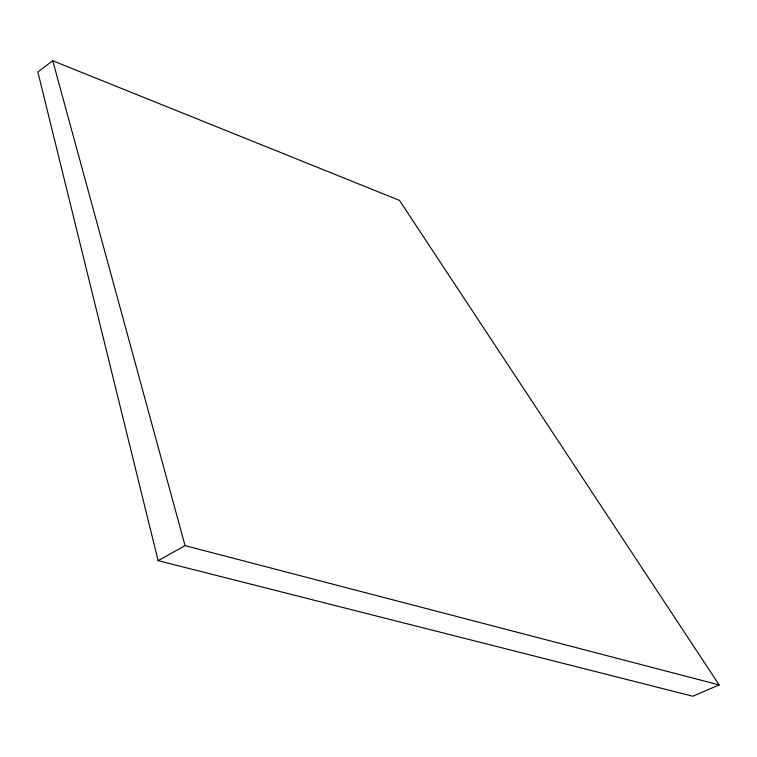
<?xml version="1.0" encoding="UTF-8"?>
<svg xmlns="http://www.w3.org/2000/svg" width="757" height="757" viewBox="0 0 757 757"><rect width="100%" height="100%" fill="white"/><g stroke="black" fill="none" stroke-linecap="round" stroke-linejoin="round"><path stroke-width="1.14" d="M52.735 60.749L37.85 71.981L158.118 560.644L692.863 696.251L719.15 684.915L399.459 200.359L52.735 60.749L185.068 545.646L719.15 684.915M158.118 560.644L185.068 545.646"/></g></svg>
